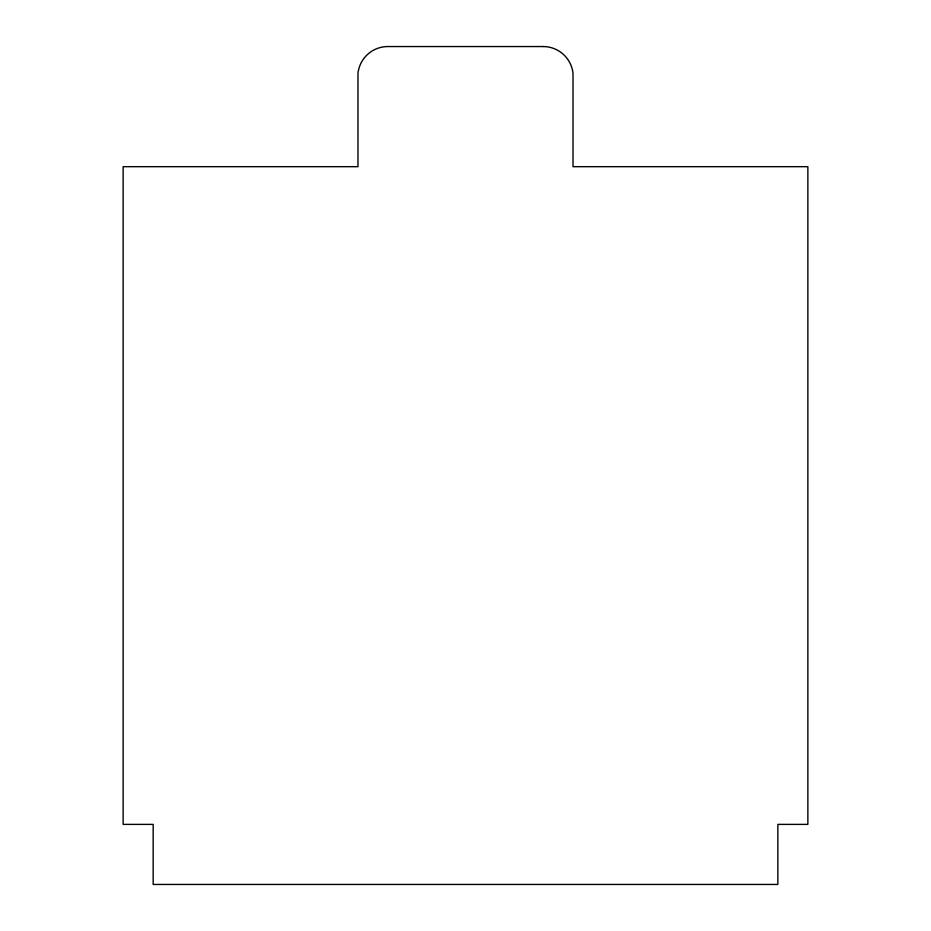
<?xml version="1.0" encoding="UTF-8"?>
<svg xmlns="http://www.w3.org/2000/svg" width="931" height="931" viewBox="0 0 931 931"><rect width="100%" height="100%" fill="white"/><g stroke="black" fill="none" stroke-linecap="round" stroke-linejoin="round"><path stroke-width="1.4" d="M543.157 46.55L387.843 46.55A30.036 30.036 0 0 0 357.97 73.444L357.981 166.684L123.136 166.684L123.136 824.389L153.161 824.389L153.161 884.45L777.839 884.45L777.839 824.389L807.864 824.389L807.864 166.684L573.019 166.684L573.019 73.444A30.036 30.036 0 0 0 543.157 46.55"/></g></svg>
